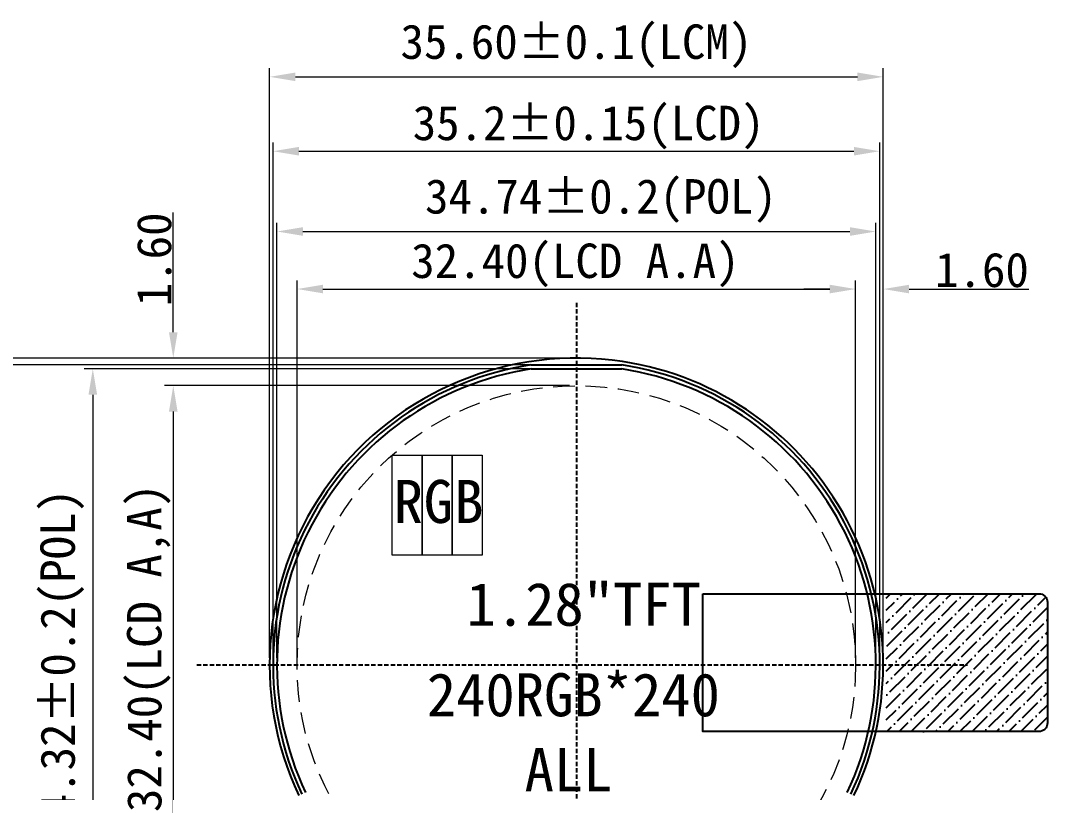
# Model space of a CAD drawing. Header units: millimetres. Extents: x 1040 to 3675, y 249 to 975.
# Drawn here: x 1368.8 to 1428.4, y 367.6 to 412.4 of the extents above; entities that cross this region are included whole.
import ezdxf

# ---------------------------------------------------------------- set-up
doc = ezdxf.new("R2010")
doc.units = ezdxf.units.MM
doc.linetypes.add('DASHED2', pattern=[0.375, 0.25, -0.125])
doc.layers.add('dim', color=3, linetype='Continuous')
doc.layers.add('LCD_MAIN', color=2, linetype='Continuous', lineweight=9)
doc.styles.add('宋体', font='')
doc.styles.add('工程', font='gbenor.shx', dxfattribs={"width": 1.25, "bigfont": 'gbcbig.shx'})
doc.styles.get('宋体').set_extended_font_data('SimSun')
doc.dimstyles.new('标准', dxfattribs={"dimtxt": 2, "dimasz": 1.8, "dimexe": 0.5, "dimexo": 0.4, "dimgap": 0.1, "dimtad": 1, "dimzin": 1, "dimdsep": 46, "dimtxsty": '工程', "dimblk": 'CLOSEDBLANK', "dimcen": 0.09, "dimclrd": 3, "dimclre": 3, "dimclrt": 3, "dimadec": 0, "dimazin": 0, "dimtfac": 1, "dimtofl": 0, "dimtmove": 0, "dimatfit": 3, "dimldrblk": 'CLOSEDBLANK', "dimfxl": 1, "dimtolj": 1, "dimlwd": 0, "dimlwe": 0, "dimarcsym": 0})

# ---------------------------------------------------------------- blocks, each defined once
blk = doc.blocks.new('*D91')
at = {"color": 7, "lineweight": 0, "transparency": 16777216}
for p, q in [((1383.227, 375.388), (1383.227, 409.605)), ((1418.827, 375.388), (1418.827, 409.605)), ((1384.727, 409.105), (1417.327, 409.105))]:
    blk.add_line(p, q, dxfattribs=at)
at = {"color": 7, "transparency": 16777216}
for points in [[(1384.727, 409.355), (1384.727, 408.855), (1383.227, 409.105)], [(1417.327, 409.355), (1417.327, 408.855), (1418.827, 409.105)]]:
    blk.add_solid(points, dxfattribs=at)
at = {"layer": 'Defpoints', "color": 0, "transparency": 16777216}
for p in [(1418.827, 409.105), (1383.227, 374.988), (1418.827, 374.988)]:
    blk.add_point(p, dxfattribs=at)
at = {"color": 7, "transparency": 16777216, "insert": (1401.027, 410.879), "char_height": 2, "attachment_point": 5, "style": '宋体'}
blk.add_mtext('\\A1;35.60%%P0.1(LCM)', dxfattribs=at)
blk = doc.blocks.new('_ClosedBlank')
at = {"color": 0, "linetype": 'ByBlock', "lineweight": -2}
for p, q in [((-1, 0.167), (0, 0)), ((-1, 0.167), (-1, -0.167)), ((0, 0), (-1, -0.167))]:
    blk.add_line(p, q, dxfattribs=at)
blk = doc.blocks.new('*D92')
at = {"color": 7, "lineweight": 0, "transparency": 16777216}
for p, q in [((1383.658, 375.388), (1383.658, 400.631)), ((1418.398, 375.388), (1418.398, 400.631)), ((1385.158, 400.131), (1416.898, 400.131))]:
    blk.add_line(p, q, dxfattribs=at)
at = {"color": 7, "transparency": 16777216}
for points in [[(1385.158, 400.381), (1385.158, 399.881), (1383.658, 400.131)], [(1416.898, 400.381), (1416.898, 399.881), (1418.398, 400.131)]]:
    blk.add_solid(points, dxfattribs=at)
at = {"layer": 'Defpoints', "color": 0, "transparency": 16777216}
for p in [(1418.398, 400.131), (1383.658, 374.988), (1418.398, 374.988)]:
    blk.add_point(p, dxfattribs=at)
at = {"color": 7, "transparency": 16777216, "insert": (1402.45, 401.904), "char_height": 2, "attachment_point": 5, "style": '宋体'}
blk.add_mtext('\\A1;34.74%%P0.2(POL)', dxfattribs=at)
blk = doc.blocks.new('*D93')
at = {"color": 7, "lineweight": 0, "transparency": 16777216}
for p, q in [((1400.627, 391.188), (1377.141, 391.188)), ((1377.641, 389.688), (1377.641, 360.288)), ((1400.627, 358.788), (1377.141, 358.788))]:
    blk.add_line(p, q, dxfattribs=at)
at = {"color": 7, "transparency": 16777216}
for points in [[(1377.391, 389.688), (1377.891, 389.688), (1377.641, 391.188)], [(1377.391, 360.288), (1377.891, 360.288), (1377.641, 358.788)]]:
    blk.add_solid(points, dxfattribs=at)
at = {"layer": 'Defpoints', "color": 0, "transparency": 16777216}
for p in [(1401.027, 391.188), (1377.641, 358.788), (1401.027, 358.788)]:
    blk.add_point(p, dxfattribs=at)
at = {"color": 7, "transparency": 16777216, "insert": (1376.223, 375.971), "char_height": 2, "attachment_point": 5, "rotation": 90, "style": '宋体'}
blk.add_mtext('\\A1;32.40(LCD A,A)', dxfattribs=at)
blk = doc.blocks.new('*D106')
at = {"color": 7, "lineweight": 0, "transparency": 16777216}
for p, q in [((1383.427, 375.388), (1383.427, 405.289)), ((1418.627, 375.388), (1418.627, 405.289)), ((1384.927, 404.789), (1417.127, 404.789))]:
    blk.add_line(p, q, dxfattribs=at)
at = {"color": 7, "transparency": 16777216}
for points in [[(1384.927, 405.039), (1384.927, 404.539), (1383.427, 404.789)], [(1417.127, 405.039), (1417.127, 404.539), (1418.627, 404.789)]]:
    blk.add_solid(points, dxfattribs=at)
at = {"layer": 'Defpoints', "color": 0, "transparency": 16777216}
for p in [(1418.627, 404.789), (1383.427, 374.988), (1418.627, 374.988)]:
    blk.add_point(p, dxfattribs=at)
at = {"color": 7, "transparency": 16777216, "insert": (1401.736, 406.163), "char_height": 2, "attachment_point": 5, "style": '宋体'}
blk.add_mtext('\\A1;35.2%%P0.15(LCD)', dxfattribs=at)
blk = doc.blocks.new('*D94')
at = {"color": 7, "lineweight": 0, "transparency": 16777216}
for p, q in [((1415.727, 396.793), (1414.227, 396.793)), ((1417.227, 375.388), (1417.227, 397.293)), ((1418.827, 375.388), (1418.827, 397.293)), ((1420.327, 396.793), (1427.278, 396.793))]:
    blk.add_line(p, q, dxfattribs=at)
at = {"color": 7, "transparency": 16777216}
for points in [[(1415.727, 397.043), (1415.727, 396.543), (1417.227, 396.793)], [(1420.327, 397.043), (1420.327, 396.543), (1418.827, 396.793)]]:
    blk.add_solid(points, dxfattribs=at)
at = {"layer": 'Defpoints', "color": 0, "transparency": 16777216}
for p in [(1418.827, 396.793), (1417.227, 374.988), (1418.827, 374.988)]:
    blk.add_point(p, dxfattribs=at)
at = {"color": 7, "transparency": 16777216, "insert": (1424.553, 397.893), "char_height": 2, "attachment_point": 5, "style": '宋体'}
blk.add_mtext('\\A1;1.60', dxfattribs=at)
blk = doc.blocks.new('*D107')
at = {"color": 7, "lineweight": 0, "transparency": 16777216}
for p, q in [((1377.641, 394.288), (1377.641, 401.239)), ((1400.627, 392.788), (1377.141, 392.788)), ((1400.627, 391.188), (1377.141, 391.188)), ((1377.641, 389.688), (1377.641, 388.188))]:
    blk.add_line(p, q, dxfattribs=at)
at = {"color": 7, "transparency": 16777216}
for points in [[(1377.391, 394.288), (1377.891, 394.288), (1377.641, 392.788)], [(1377.391, 389.688), (1377.891, 389.688), (1377.641, 391.188)]]:
    blk.add_solid(points, dxfattribs=at)
at = {"layer": 'Defpoints', "color": 0, "transparency": 16777216}
for p in [(1377.641, 392.788), (1401.027, 392.788), (1401.027, 391.188)]:
    blk.add_point(p, dxfattribs=at)
at = {"color": 7, "transparency": 16777216, "insert": (1376.541, 398.513), "char_height": 2, "attachment_point": 5, "rotation": 90, "style": '宋体'}
blk.add_mtext('\\A1;1.60', dxfattribs=at)
blk = doc.blocks.new('*D95')
at = {"color": 7, "lineweight": 0, "transparency": 16777216}
for p, q in [((1400.627, 392.388), (1367.566, 392.388)), ((1368.066, 390.888), (1368.066, 356.648)), ((1394.127, 355.148), (1367.566, 355.148))]:
    blk.add_line(p, q, dxfattribs=at)
at = {"color": 7, "transparency": 16777216}
for points in [[(1367.816, 390.888), (1368.316, 390.888), (1368.066, 392.388)], [(1367.816, 356.648), (1368.316, 356.648), (1368.066, 355.148)]]:
    blk.add_solid(points, dxfattribs=at)
at = {"layer": 'Defpoints', "color": 0, "transparency": 16777216}
for p in [(1401.027, 392.388), (1368.066, 355.148), (1394.527, 355.148)]:
    blk.add_point(p, dxfattribs=at)
at = {"color": 7, "transparency": 16777216, "insert": (1366.693, 375.232), "char_height": 2, "attachment_point": 5, "rotation": 90, "style": '宋体'}
blk.add_mtext('\\A1;37.24%%P0.15(LCD)', dxfattribs=at)
blk = doc.blocks.new('*D96')
at = {"color": 7, "lineweight": 0, "transparency": 16777216}
for p, q in [((1384.827, 375.388), (1384.827, 397.293)), ((1386.327, 396.793), (1415.727, 396.793)), ((1417.227, 375.388), (1417.227, 397.293))]:
    blk.add_line(p, q, dxfattribs=at)
at = {"color": 7, "transparency": 16777216}
for points in [[(1386.327, 397.043), (1386.327, 396.543), (1384.827, 396.793)], [(1415.727, 397.043), (1415.727, 396.543), (1417.227, 396.793)]]:
    blk.add_solid(points, dxfattribs=at)
at = {"layer": 'Defpoints', "color": 0, "transparency": 16777216}
for p in [(1417.227, 396.793), (1384.827, 374.988), (1417.227, 374.988)]:
    blk.add_point(p, dxfattribs=at)
at = {"color": 7, "transparency": 16777216, "insert": (1400.968, 398.167), "char_height": 2, "attachment_point": 5, "style": '宋体'}
blk.add_mtext('\\A1;32.40(LCD A.A)', dxfattribs=at)
blk = doc.blocks.new('*D97')
at = {"color": 7, "lineweight": 0, "transparency": 16777216}
for p, q in [((1400.627, 392.158), (1372.473, 392.158)), ((1372.973, 390.658), (1372.973, 359.338)), ((1394.592, 357.838), (1372.473, 357.838))]:
    blk.add_line(p, q, dxfattribs=at)
at = {"color": 7, "transparency": 16777216}
for points in [[(1372.723, 390.658), (1373.223, 390.658), (1372.973, 392.158)], [(1372.723, 359.338), (1373.223, 359.338), (1372.973, 357.838)]]:
    blk.add_solid(points, dxfattribs=at)
at = {"layer": 'Defpoints', "color": 0, "transparency": 16777216}
for p in [(1401.027, 392.158), (1372.973, 357.838), (1394.992, 357.838)]:
    blk.add_point(p, dxfattribs=at)
at = {"color": 7, "transparency": 16777216, "insert": (1371.199, 374.988), "char_height": 2, "attachment_point": 5, "rotation": 90, "style": '宋体'}
blk.add_mtext('\\A1;34.32%%P0.2(POL)', dxfattribs=at)
blk = doc.blocks.new('*D98')
at = {"color": 1, "lineweight": 0, "transparency": 16777216}
for p, q in [((1400.627, 392.788), (1363.318, 392.788)), ((1363.818, 391.288), (1363.818, 356.548)), ((1393.969, 355.048), (1363.318, 355.048))]:
    blk.add_line(p, q, dxfattribs=at)
at = {"color": 1, "transparency": 16777216}
for points in [[(1363.568, 391.288), (1364.068, 391.288), (1363.818, 392.788)], [(1363.568, 356.548), (1364.068, 356.548), (1363.818, 355.048)]]:
    blk.add_solid(points, dxfattribs=at)
at = {"layer": 'Defpoints', "color": 0, "transparency": 16777216}
for p in [(1401.027, 392.788), (1363.818, 355.048), (1394.369, 355.048)]:
    blk.add_point(p, dxfattribs=at)
at = {"color": 1, "transparency": 16777216, "insert": (1362.044, 374.988), "char_height": 2, "attachment_point": 5, "rotation": 90, "style": '宋体'}
blk.add_mtext('\\A1;37.74%%P0.1(LCM)', dxfattribs=at)

msp = doc.modelspace()

# ---------------------------------------------------------------- hatches: boundary and pattern name
at = {"layer": 'dim'}
h = msp.add_hatch(dxfattribs=at)
h.set_pattern_fill('ANSI36', color=5, scale=4, style=0)
h.set_pattern_definition([(45, (718.6498, -4046.5279), (0.265165043, 0.972271824), [1.25, -0.25, 0, -0.25])])
h.paths.add_polyline_path([(1428.355, 378.6197, 0.4142136), (1427.855, 379.1197), (1419.005, 379.1197), (1419.005, 371.1197), (1427.855, 371.1197, 0.4142136), (1428.355, 371.6197)])

# ---------------------------------------------------------------- linework, layer by layer
at = {"color": 1, "linetype": 'DASHED2'}
for p, q in [((1401.027, 395.9952), (1401.027, 351.7998)), ((1379.0057, 374.9876), (1423.722, 374.9876))]:
    msp.add_line(p, q, dxfattribs=at)
at = {"color": 4}
msp.add_line((1398.3812, 392.3876), (1403.6727, 392.3876), dxfattribs=at)
at = {"color": 6}
msp.add_line((1398.4013, 392.1579), (1403.6546, 392.1578), dxfattribs=at)
at = {"color": 7}
for start, end in [(81.354136, 205.210362), (334.789638, 81.354136)]:
    msp.add_arc((1401.027, 374.9876), 17.8, start, end, dxfattribs=at)
at = {"color": 4}
for start, end in [(98.645864, 205.210362), (334.789638, 81.354136)]:
    msp.add_arc((1401.027, 374.9876), 17.6, start, end, dxfattribs=at)
at = {"color": 6}
for start, end in [(98.696177, 205.210362), (334.789638, 81.301217)]:
    msp.add_arc((1401.0275, 374.9876), 17.37, start, end, dxfattribs=at)
at = {"layer": 'dim', "color": 5}
msp.add_lwpolyline([(1408.355, 379.1197), (1427.855, 379.1197, -0.4142136), (1428.355, 378.6197), (1428.355, 371.6197, -0.4142136), (1427.855, 371.1197), (1408.355, 371.1197)], format="xyb", close=True, dxfattribs=at)
at = {"layer": 'LCD_MAIN', "color": 7, "linetype": 'ByBlock'}
for points in [[(1390.3426, 387.1648), (1392.0846, 387.1648), (1392.0846, 381.3546), (1390.3426, 381.3546)], [(1392.0846, 387.1648), (1393.8265, 387.1648), (1393.8265, 381.3546), (1392.0846, 381.3546)], [(1393.8265, 387.1648), (1395.5685, 387.1648), (1395.5685, 381.3546), (1393.8265, 381.3546)]]:
    msp.add_lwpolyline(points, close=True, dxfattribs=at)
at = {"layer": 'LCD_MAIN', "color": 7, "linetype": 'DASHED2', "ltscale": 5}
msp.add_circle((1401.027, 374.9876), 16.2, dxfattribs=at)

# ---------------------------------------------------------------- texts
at = {"layer": 'LCD_MAIN', "color": 1, "linetype": 'ByBlock', "insert": (1390.4244, 385.7197), "char_height": 2.5, "width": 1.741959, "attachment_point": 1, "style": '宋体'}
msp.add_mtext('R', dxfattribs=at)
at = {"layer": 'LCD_MAIN', "color": 3, "linetype": 'ByBlock', "insert": (1392.1698, 385.7197), "char_height": 2.5, "width": 1.741959, "attachment_point": 1, "style": '宋体'}
msp.add_mtext('G', dxfattribs=at)
at = {"layer": 'LCD_MAIN', "color": 5, "linetype": 'ByBlock', "insert": (1393.9425, 385.7197), "char_height": 2.5, "width": 1.741959, "attachment_point": 1, "style": '宋体'}
msp.add_mtext('B', dxfattribs=at)
at = {"layer": 'LCD_MAIN', "color": 7, "linetype": 'ByBlock', "char_height": 2.5, "attachment_point": 1, "style": '宋体'}
for s, insert, width in [('1.28"TFT', (1394.653, 379.7557), 21.215441), ('240RGB*240', (1392.3486, 374.5056), 21.215441), ('ALL', (1398.0221, 370.1606), 5.554584)]:
    msp.add_mtext(s, dxfattribs=dict(at, insert=insert, width=width))

# ---------------------------------------------------------------- dimensions: what is measured, and where the dimension line sits
for base, p1, p2, text, override, picture, middle in [((1418.827, 409.105), (1383.227, 374.9876), (1418.827, 374.9876), '<>%%P0.1(LCM)', {"dimtxt": 2, "dimasz": 1.5, "dimgap": 0.5, "dimtxsty": '宋体', "dimsah": 1, "dimclrd": 7, "dimclre": 7, "dimclrt": 7}, '*D91', (1401.027, 409.105)), ((1418.627, 404.789), (1383.427, 374.9876), (1418.627, 374.9876), '35.2%%P0.15(LCD)', {"dimasz": 1.5, "dimtxsty": '宋体', "dimsah": 1, "dimclrd": 7, "dimclre": 7, "dimclrt": 7}, '*D106', (1401.7364, 404.789)), ((1418.3975, 400.1306), (1383.6575, 374.9876), (1418.3975, 374.9876), '<>%%P0.2(POL)', {"dimtxt": 2, "dimasz": 1.5, "dimgap": 0.5, "dimtxsty": '宋体', "dimsah": 1, "dimclrd": 7, "dimclre": 7, "dimclrt": 7}, '*D92', (1402.4496, 400.1306)), ((1417.227, 396.7934), (1384.827, 374.9876), (1417.227, 374.9876), '<>(LCD A.A)', {"dimasz": 1.5, "dimtxsty": '宋体', "dimsah": 1, "dimclrd": 7, "dimclre": 7, "dimclrt": 7}, '*D96', (1400.9679, 396.7934))]:
    dim = msp.add_linear_dim(base=base, p1=p1, p2=p2, text=text, dimstyle='标准', override=override)
    dim.commit()
    dim.dimension.update_dxf_attribs({"geometry": picture, "text_midpoint": middle, "dimtype": 160})
dim = msp.add_linear_dim(base=(1377.6412, 392.7876), p1=(1401.027, 391.1876), p2=(1401.027, 392.7876), angle=90, dimstyle='标准', override={"dimasz": 1.5, "dimtxsty": '宋体', "dimsah": 1, "dimclrd": 7, "dimclre": 7, "dimclrt": 7})
dim.commit()
dim.dimension.update_dxf_attribs({"geometry": '*D107', "text_midpoint": (1376.5412, 398.5133)})
dim = msp.add_linear_dim(base=(1418.827, 396.7934), p1=(1417.227, 374.9876), p2=(1418.827, 374.9876), dimstyle='标准', override={"dimasz": 1.5, "dimtxsty": '宋体', "dimsah": 1, "dimclrd": 7, "dimclre": 7, "dimclrt": 7})
dim.commit()
dim.dimension.update_dxf_attribs({"geometry": '*D94', "text_midpoint": (1424.5527, 397.8934)})
for base, p1, p2, text, override, picture, middle in [((1363.8181, 355.0476), (1401.027, 392.7876), (1394.3688, 355.0476), '<>%%P0.1(LCM)', {"dimtxt": 2, "dimasz": 1.5, "dimgap": 0.5, "dimtxsty": '宋体', "dimsah": 1, "dimclrd": 1, "dimclre": 1, "dimclrt": 1}, '*D98', (1363.8181, 374.9876)), ((1368.0665, 355.1476), (1401.027, 392.3876), (1394.527, 355.1476), '37.24%%P0.15(LCD)', {"dimasz": 1.5, "dimtxsty": '宋体', "dimsah": 1, "dimclrd": 7, "dimclre": 7, "dimclrt": 7}, '*D95', (1368.0665, 375.2325)), ((1372.9727, 357.8376), (1401.027, 392.1578), (1394.9919, 357.8376), '<>%%P0.2(POL)', {"dimtxt": 2, "dimasz": 1.5, "dimgap": 0.5, "dimtxsty": '宋体', "dimsah": 1, "dimclrd": 7, "dimclre": 7, "dimclrt": 7}, '*D97', (1372.9727, 374.9876)), ((1377.6412, 358.7876), (1401.027, 391.1876), (1401.027, 358.7876), '<>(LCD A,A)', {"dimasz": 1.5, "dimtxsty": '宋体', "dimsah": 1, "dimclrd": 7, "dimclre": 7, "dimclrt": 7}, '*D93', (1377.6412, 375.9715))]:
    dim = msp.add_linear_dim(base=base, p1=p1, p2=p2, angle=90, text=text, dimstyle='标准', override=override)
    dim.commit()
    dim.dimension.update_dxf_attribs({"geometry": picture, "text_midpoint": middle, "dimtype": 160})

doc.saveas('drawing.dxf')
